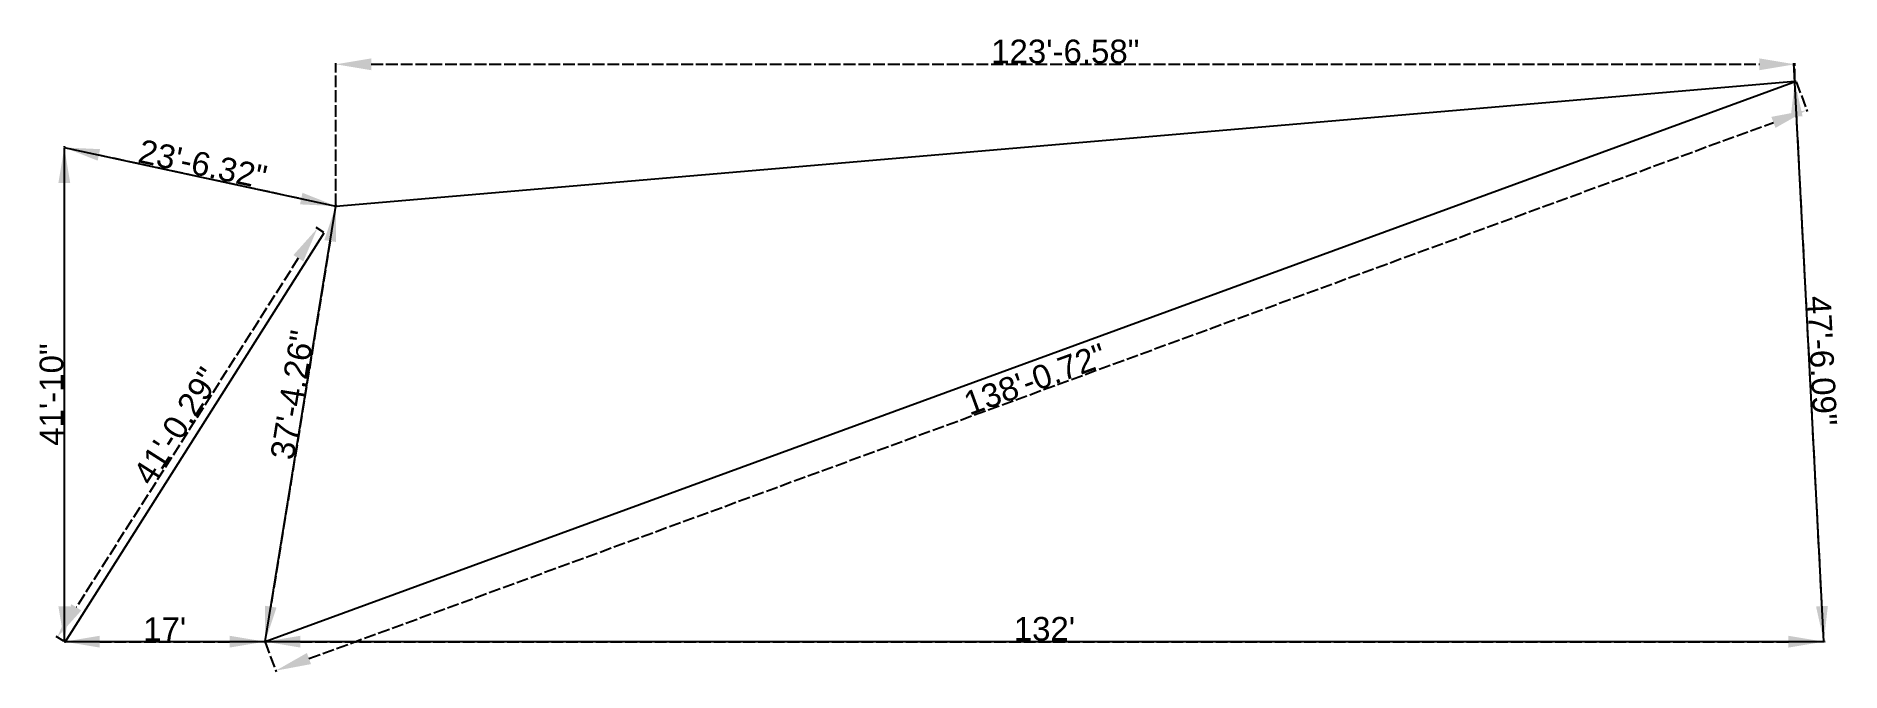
# Model space of a CAD drawing. Header units: inches. Extents: x 1940 to 3774, y 1688 to 2334.
import ezdxf

# ---------------------------------------------------------------- set-up
doc = ezdxf.new("R2010")
doc.units = ezdxf.units.IN
doc.linetypes.add('ACAD_ISO02W100', pattern=[15, 12, -3])
doc.styles.get("Standard").update_dxf_attribs({"font": 'arial.ttf', "height": 24})
doc.dimstyles.new('ISO-25', dxfattribs={"dimtxt": 24, "dimasz": 36, "dimexe": 1.25, "dimexo": 0.625, "dimtad": 1, "dimlunit": 3, "dimtxsty": 'Standard', "dimcen": 36, "dimclre": 5, "dimclrt": 4, "dimadec": 0, "dimazin": 0, "dimtfac": 1, "dimtmove": 0, "dimatfit": 2, "dimfxl": 1, "dimtfillclr": 4, "dimlwd": -1, "dimarcsym": 0})

# ---------------------------------------------------------------- blocks, each defined once
blk = doc.blocks.new('*D15')
at = {"color": 5, "linetype": 'ACAD_ISO02W100', "lineweight": -2, "transparency": 16777216}
for p, q in [((1969.1, 2220.8), (1969.7, 2220.8)), ((1969.1, 1718.8), (1969.7, 1718.8))]:
    blk.add_line(p, q, dxfattribs=at)
at = {"color": 0, "linetype": 'ACAD_ISO02W100', "transparency": 16777216}
blk.add_line((1968.5, 2184.8), (1968.5, 1754.8), dxfattribs=at)
at = {"color": 0, "transparency": 16777216}
for points in [[(1962.5, 2184.8), (1974.5, 2184.8), (1968.5, 2220.8)], [(1962.5, 1754.8), (1974.5, 1754.8), (1968.5, 1718.8)]]:
    blk.add_solid(points, dxfattribs=at)
at = {"layer": 'Defpoints', "color": 0, "transparency": 16777216}
for p in [(1968.5, 2220.8), (1968.5, 1718.8), (1968.5, 1718.8)]:
    blk.add_point(p, dxfattribs=at)
at = {"color": 4, "transparency": 16777216, "insert": (1955.6, 1969.8), "char_height": 24, "attachment_point": 5, "rotation": 90}
blk.add_mtext('41\'-10"', dxfattribs=at)
blk = doc.blocks.new('*D16')
at = {"color": 5, "linetype": 'ACAD_ISO02W100', "lineweight": -2, "transparency": 16777216}
for p, q in [((1968.5, 1719.5), (1968.5, 1720.1)), ((2172.5, 1719.5), (2172.5, 1720.1))]:
    blk.add_line(p, q, dxfattribs=at)
at = {"color": 0, "linetype": 'ACAD_ISO02W100', "transparency": 16777216}
blk.add_line((2004.5, 1718.8), (2136.5, 1718.8), dxfattribs=at)
at = {"color": 0, "transparency": 16777216}
for points in [[(2004.5, 1724.8), (2004.5, 1712.8), (1968.5, 1718.8)], [(2136.5, 1724.8), (2136.5, 1712.8), (2172.5, 1718.8)]]:
    blk.add_solid(points, dxfattribs=at)
at = {"layer": 'Defpoints', "color": 0, "transparency": 16777216}
for p in [(1968.5, 1718.8), (2172.5, 1718.8), (2172.5, 1718.8)]:
    blk.add_point(p, dxfattribs=at)
at = {"color": 4, "transparency": 16777216, "insert": (2070.5, 1731.5), "char_height": 24, "attachment_point": 5}
blk.add_mtext("17'", dxfattribs=at)
blk = doc.blocks.new('*D17')
at = {"color": 5, "linetype": 'ACAD_ISO02W100', "lineweight": -2, "transparency": 16777216}
for p, q in [((1968.6, 2221.5), (1968.7, 2222.1)), ((2244.6, 2161.9), (2244.7, 2162.5))]:
    blk.add_line(p, q, dxfattribs=at)
at = {"color": 0, "linetype": 'ACAD_ISO02W100', "transparency": 16777216}
blk.add_line((2003.7, 2213.3), (2209.3, 2168.9), dxfattribs=at)
at = {"color": 0, "transparency": 16777216}
for points in [[(2004.9, 2219.1), (2002.4, 2207.4), (1968.5, 2220.8)], [(2210.5, 2174.8), (2208, 2163), (2244.4, 2161.3)]]:
    blk.add_solid(points, dxfattribs=at)
at = {"layer": 'Defpoints', "color": 0, "transparency": 16777216}
for p in [(1968.5, 2220.8), (2244.4, 2161.3), (2244.4, 2161.3)]:
    blk.add_point(p, dxfattribs=at)
at = {"color": 4, "transparency": 16777216, "insert": (2109.2, 2203.7), "char_height": 24, "attachment_point": 5, "rotation": 347.8232}
blk.add_mtext('23\'-6.32"', dxfattribs=at)
blk = doc.blocks.new('*D19')
at = {"color": 5, "linetype": 'ACAD_ISO02W100', "lineweight": -2, "transparency": 16777216}
for p, q in [((2245.1, 2161.2), (2245.7, 2161.1)), ((2173.1, 1718.7), (2173.7, 1718.6))]:
    blk.add_line(p, q, dxfattribs=at)
at = {"color": 0, "linetype": 'ACAD_ISO02W100', "transparency": 16777216}
blk.add_line((2238.7, 2125.8), (2178.3, 1754.4), dxfattribs=at)
at = {"color": 0, "transparency": 16777216}
for points in [[(2232.7, 2126.7), (2244.6, 2124.8), (2244.4, 2161.3)], [(2172.3, 1755.3), (2184.2, 1753.4), (2172.5, 1718.8)]]:
    blk.add_solid(points, dxfattribs=at)
at = {"layer": 'Defpoints', "color": 0, "transparency": 16777216}
for p in [(2244.4, 2161.3), (2172.5, 1718.8), (2172.5, 1718.8)]:
    blk.add_point(p, dxfattribs=at)
at = {"color": 4, "transparency": 16777216, "insert": (2200.2, 1969.4), "char_height": 24, "attachment_point": 5, "rotation": 80.7607}
blk.add_mtext('37\'-4.26"', dxfattribs=at)
blk = doc.blocks.new('*D20')
at = {"color": 5, "linetype": 'ACAD_ISO02W100', "lineweight": -2, "transparency": 16777216}
for p, q in [((2172.5, 1719.5), (2172.5, 1720.1)), ((3756.5, 1719.5), (3756.5, 1720.1))]:
    blk.add_line(p, q, dxfattribs=at)
at = {"color": 0, "linetype": 'ACAD_ISO02W100', "transparency": 16777216}
blk.add_line((2208.5, 1718.8), (3720.5, 1718.8), dxfattribs=at)
at = {"color": 0, "transparency": 16777216}
for points in [[(2208.5, 1724.8), (2208.5, 1712.8), (2172.5, 1718.8)], [(3720.5, 1724.8), (3720.5, 1712.8), (3756.5, 1718.8)]]:
    blk.add_solid(points, dxfattribs=at)
at = {"layer": 'Defpoints', "color": 0, "transparency": 16777216}
for p in [(2172.5, 1718.8), (3756.5, 1718.8), (3756.5, 1718.8)]:
    blk.add_point(p, dxfattribs=at)
at = {"color": 4, "transparency": 16777216, "insert": (2964.5, 1731.7), "char_height": 24, "attachment_point": 5}
blk.add_mtext("132'", dxfattribs=at)
blk = doc.blocks.new('*D21')
at = {"color": 5, "linetype": 'ACAD_ISO02W100', "lineweight": -2, "transparency": 16777216}
for p, q in [((3728.5, 2287.6), (3739.5, 2257.5)), ((2172.7, 1718.3), (2183.7, 1688.1))]:
    blk.add_line(p, q, dxfattribs=at)
at = {"color": 0, "linetype": 'ACAD_ISO02W100', "transparency": 16777216}
blk.add_line((2217.1, 1701.6), (3705.3, 2246.3), dxfattribs=at)
at = {"color": 0, "transparency": 16777216}
for points in [[(3703.2, 2251.9), (3707.4, 2240.7), (3739.1, 2258.7)], [(2215, 1707.3), (2219.2, 1696), (2183.3, 1689.3)]]:
    blk.add_solid(points, dxfattribs=at)
at = {"layer": 'Defpoints', "color": 0, "transparency": 16777216}
for p in [(3728.3, 2288.2), (3739.1, 2258.7), (2172.5, 1718.8)]:
    blk.add_point(p, dxfattribs=at)
at = {"color": 4, "transparency": 16777216, "insert": (2955, 1985.4), "char_height": 24, "attachment_point": 5, "rotation": 20.1015}
blk.add_mtext('138\'-0.72"', dxfattribs=at)
blk = doc.blocks.new('*D22')
at = {"color": 5, "linetype": 'ACAD_ISO02W100', "lineweight": -2, "transparency": 16777216}
for p, q in [((2244.4, 2161.9), (2244.4, 2306.5)), ((3727, 2288.8), (3727, 2306.5))]:
    blk.add_line(p, q, dxfattribs=at)
at = {"color": 0, "linetype": 'ACAD_ISO02W100', "transparency": 16777216}
blk.add_line((2280.4, 2305.3), (3691, 2305.3), dxfattribs=at)
at = {"color": 0, "transparency": 16777216}
for points in [[(2280.4, 2311.3), (2280.4, 2299.3), (2244.4, 2305.3)], [(3691, 2311.3), (3691, 2299.3), (3727, 2305.3)]]:
    blk.add_solid(points, dxfattribs=at)
at = {"layer": 'Defpoints', "color": 0, "transparency": 16777216}
for p in [(3727, 2305.3), (3727, 2288.2), (2244.4, 2161.3)]:
    blk.add_point(p, dxfattribs=at)
at = {"color": 4, "transparency": 16777216, "insert": (2985.7, 2318.2), "char_height": 24, "attachment_point": 5}
blk.add_mtext('123\'-6.58"', dxfattribs=at)
blk = doc.blocks.new('*D23')
at = {"color": 5, "linetype": 'ACAD_ISO02W100', "lineweight": -2, "transparency": 16777216}
for p, q in [((3727.7, 2288.2), (3728.3, 2288.2)), ((3757.1, 1718.9), (3757.7, 1718.9))]:
    blk.add_line(p, q, dxfattribs=at)
at = {"color": 0, "linetype": 'ACAD_ISO02W100', "transparency": 16777216}
blk.add_line((3754.6, 1754.8), (3728.9, 2252.2), dxfattribs=at)
at = {"color": 0, "transparency": 16777216}
for points in [[(3734.9, 2252.5), (3722.9, 2251.9), (3727, 2288.2)], [(3760.6, 1755.1), (3748.6, 1754.5), (3756.5, 1718.8)]]:
    blk.add_solid(points, dxfattribs=at)
at = {"layer": 'Defpoints', "color": 0, "transparency": 16777216}
for p in [(3727, 2288.2), (3727, 2288.2), (3756.5, 1718.8)]:
    blk.add_point(p, dxfattribs=at)
at = {"color": 4, "transparency": 16777216, "insert": (3754.6, 2004.2), "char_height": 24, "attachment_point": 5, "rotation": 272.9607}
blk.add_mtext('47\'-6.09"', dxfattribs=at)
blk = doc.blocks.new('*D24')
at = {"color": 5, "linetype": 'ACAD_ISO02W100', "lineweight": -2, "transparency": 16777216}
for p, q in [((2232.2, 2134.5), (2224.6, 2139.4)), ((1967.9, 1719.2), (1960.3, 1724))]:
    blk.add_line(p, q, dxfattribs=at)
at = {"color": 0, "linetype": 'ACAD_ISO02W100', "transparency": 16777216}
blk.add_line((2206.3, 2108.3), (1980.7, 1753.7), dxfattribs=at)
at = {"color": 0, "transparency": 16777216}
for points in [[(2201.3, 2111.5), (2211.4, 2105.1), (2225.7, 2138.7)], [(1975.7, 1756.9), (1985.8, 1750.5), (1961.4, 1723.3)]]:
    blk.add_solid(points, dxfattribs=at)
at = {"layer": 'Defpoints', "color": 0, "transparency": 16777216}
for p in [(2232.7, 2134.2), (1961.4, 1723.3), (1968.5, 1718.8)]:
    blk.add_point(p, dxfattribs=at)
at = {"color": 4, "transparency": 16777216, "insert": (2082.7, 1937.9), "char_height": 24, "attachment_point": 5, "rotation": 57.533}
blk.add_mtext('41\'-0.29"', dxfattribs=at)

msp = doc.modelspace()

# ---------------------------------------------------------------- linework, layer by layer
for p, q in [((3756.472, 1718.844), (3726.076, 2306.546)), ((2172.472, 1718.844), (3728.274, 2288.233)), ((2244.445, 2161.293), (3727.026, 2288.168)), ((1968.472, 2220.844), (1968.472, 1718.844)), ((1968.472, 2220.844), (2244.445, 2161.293)), ((2172.472, 1718.844), (2244.445, 2161.293)), ((1969.722, 1718.844), (2232.743, 2134.193)), ((1968.472, 1718.844), (2172.472, 1718.844)), ((2172.472, 1718.844), (3756.472, 1718.844))]:
    msp.add_line(p, q)

# ---------------------------------------------------------------- dimensions: what is measured, and where the dimension line sits
for base, p1, p2, picture, middle in [((3727.026, 2305.296), (2244.445, 2161.293), (3727.026, 2288.168), '*D22', (2985.736, 2318.183)), ((2172.472, 1718.844), (1968.472, 1718.844), (2172.472, 1718.844), '*D16', (2070.472, 1731.518)), ((3756.472, 1718.844), (2172.472, 1718.844), (3756.472, 1718.844), '*D20', (2964.472, 1731.731))]:
    dim = msp.add_linear_dim(base=base, p1=p1, p2=p2, dimstyle='ISO-25')
    dim.commit()
    dim.dimension.update_dxf_attribs({"geometry": picture, "text_midpoint": middle})
for base, p1, p2, angle, picture, middle in [((3739.096, 2258.665), (2172.472, 1718.844), (3728.274, 2288.233), 20.1015, '*D21', (2959.396, 1973.312)), ((2172.472, 1718.844), (2244.445, 2161.293), (2172.472, 1718.844), 260.760653, '*D19', (2212.885, 1967.283))]:
    dim = msp.add_linear_dim(base=base, p1=p1, p2=p2, angle=angle, dimstyle='ISO-25')
    dim.commit()
    dim.dimension.update_dxf_attribs({"geometry": picture, "text_midpoint": middle, "dimtype": 161})
for p1, p2, distance, picture, middle in [((3756.472, 1718.8439), (3727.0261, 2288.1683), 0, '*D23', (3754.6106, 2004.1713)), ((1968.472, 2220.8439), (2244.445, 2161.2931), 0, '*D17', (2109.1768, 2203.6655)), ((2232.743, 2134.193), (1968.472, 1718.844), -8.377, '*D24', (2082.674, 1937.929))]:
    dim = msp.add_aligned_dim(p1=p1, p2=p2, distance=distance, dimstyle='ISO-25')
    dim.commit()
    dim.dimension.update_dxf_attribs({"geometry": picture, "text_midpoint": middle})
dim = msp.add_linear_dim(base=(1968.472, 1718.844), p1=(1968.472, 2220.844), p2=(1968.472, 1718.844), angle=90, dimstyle='ISO-25')
dim.commit()
dim.dimension.update_dxf_attribs({"geometry": '*D15', "text_midpoint": (1955.593, 1969.844)})

doc.saveas('drawing.dxf')
